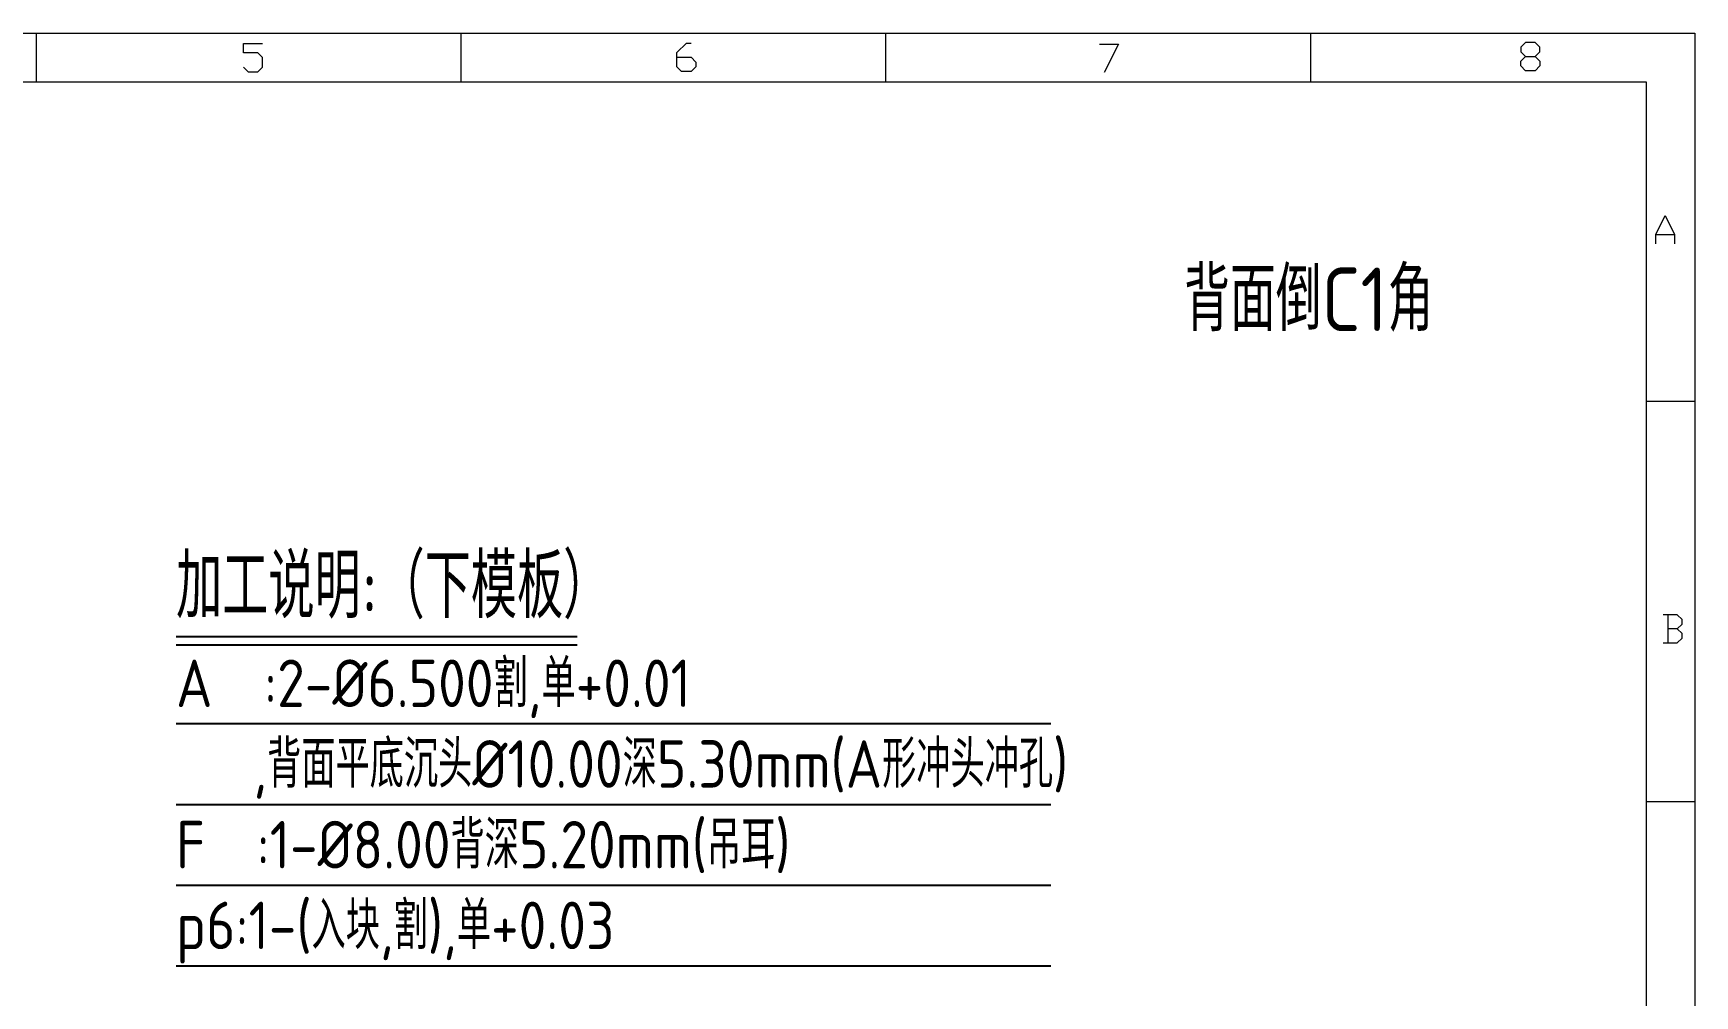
# Model space of a CAD drawing. Header units: millimetres. Extents: x 88508 to 142116, y -5268 to 20283.
# Drawn here: x 103432.4 to 103614.3, y -2931.2 to -2825.8 of the extents above; entities that cross this region are included whole.
import ezdxf
from ezdxf.enums import TextEntityAlignment as Align

# ---------------------------------------------------------------- set-up
doc = ezdxf.new("R2010")
doc.units = ezdxf.units.MM
doc.layers.add('TEXT', color=4, linetype='Continuous')
doc.styles.add('gbenor', font='gbenor.shx', dxfattribs={"bigfont": 'gbcbig.shx'})
doc.styles.add('GBENOR_', font='gbenor.shx', dxfattribs={"bigfont": 'gbcbig'})
doc.styles.add('TXT', font='txt.shx', dxfattribs={"width": 0.8, "bigfont": 'ctxt.shx'})

# ---------------------------------------------------------------- blocks, each defined once
blk = doc.blocks.new('U40')
at = {"color": 254, "lineweight": 18}
for p, q in [((0, 1783.5), (2530.2, 1783.5)), ((1265.1, 1783.5), (1265.1, 1746.5)), ((1589.1, 1783.5), (1589.1, 1746.5)), ((1913.1, 1783.5), (1913.1, 1746.5)), ((2237.1, 1783.5), (2237.1, 1746.5)), ((2530.2, 1783.5), (2530.2, 0)), ((37, 1746.5), (2493.2, 1746.5)), ((2493.2, 1746.5), (2493.2, 37)), ((2493.2, 1502.7), (2530.2, 1502.7)), ((2493.2, 1197.2), (2530.2, 1197.2))]:
    blk.add_line(p, q, dxfattribs=at)
at = {"color": 92, "lineweight": 18}
for points in [[(1423.4, 1757.7), (1427, 1754.1), (1434.2, 1754.1), (1437.8, 1757.7), (1437.8, 1764.9), (1434.2, 1768.5), (1423.4, 1768.5), (1423.4, 1775.7), (1437.8, 1775.7)], [(1753.9, 1765.1), (1764.7, 1765.1), (1768.3, 1761.5), (1768.3, 1757.9), (1764.7, 1754.3), (1757.5, 1754.3), (1753.9, 1757.9), (1753.9, 1768.7), (1761.1, 1775.9), (1764.7, 1775.9)], [(2076.2, 1775.2), (2090.6, 1775.2), (2079.8, 1753.6)], [(2408.4, 1765.7), (2412, 1762.1), (2412, 1758.5), (2408.4, 1754.9), (2401.2, 1754.9), (2397.6, 1758.5), (2397.6, 1762.1), (2401.2, 1765.7), (2408.4, 1765.7), (2412, 1769.3), (2412, 1772.9), (2408.4, 1776.5), (2401.2, 1776.5), (2397.6, 1772.9), (2397.6, 1769.3), (2401.2, 1765.7)], [(2500.4, 1622.8), (2500.4, 1630), (2507.6, 1644.4), (2514.8, 1630), (2514.8, 1622.8)], [(2500.4, 1630), (2514.8, 1630)], [(2516.9, 1329), (2520.5, 1332.6), (2520.5, 1336.2), (2516.9, 1339.8), (2506.1, 1339.8)], [(2509.7, 1339.8), (2509.7, 1318.2)], [(2506.1, 1318.2), (2516.9, 1318.2), (2520.5, 1321.8), (2520.5, 1325.4), (2516.9, 1329), (2509.7, 1329)]]:
    blk.add_lwpolyline(points, dxfattribs=at)
at = {"lineweight": 18, "style": 'GBENOR_'}
blk.add_attdef('文档路径', (2126, 386.9), '', height=17.8, dxfattribs=at)
at = {"lineweight": 20, "style": 'TXT'}
for tag, height, p in [('18-**-**', 16.3, (1866.6, 256.2)), ('客户名称', 16.1, (1741.1, 134, 0)), ('料厚:', 16.1, (1741.3, 93.2, 0))]:
    blk.add_attdef(tag, text='', height=height, dxfattribs=at).set_placement(p, align=Align.MIDDLE)
for tag, p, height in [('88888', (1850.9, 207.5), 14.9), ('材质:', (1691.2, 168, 0), 16.1), ('核准', (1869.4, 127.5, 0), 16.1), ('设计', (1868.8, 88.3, 0), 16.1), ('绘图', (1868.2, 49.1, 0), 16.1)]:
    blk.add_attdef(tag, p, '', height=height, dxfattribs=at)
for tag, p, height, width in [('3', (2234.7, 206.9), 15.8, 0.7), ('4', (2234.7, 167.4), 15.8, 0.7), ('核准日期', (2041.1, 124.2, 0), 16.1, 0.68), ('设计日期', (2041.1, 84.5, 0), 16.1, 0.68), ('1', (2251.9, 85.9), 14.6, 0.7), ('绘图日期', (2040.9, 46.4, 0), 16.1, 0.68), ('2', (2235, 49.2), 14.6, 0.7)]:
    blk.add_attdef(tag, p, '', height=height, dxfattribs=dict(at, width=width))

msp = doc.modelspace()

# ---------------------------------------------------------------- linework, layer by layer
at = {"layer": 'TEXT', "color": 3}
for p, q in [((103448.024, -2891.844), (103491.954, -2891.844)), ((103448.024, -2892.754), (103491.954, -2892.754)), ((103448.024, -2901.386), (103543.79, -2901.386)), ((103448.024, -2910.226), (103543.79, -2910.226)), ((103448.024, -2919.066), (103543.79, -2919.066)), ((103448.024, -2927.906), (103543.79, -2927.906))]:
    msp.add_line(p, q, dxfattribs=at)

# ---------------------------------------------------------------- block references
at = {"ltscale": 3, "xscale": 0.1435432913879779, "yscale": 0.1435432913879779, "zscale": 0.1435432913879779}
msp.add_blockref('U40', (103251.094, -3081.771), dxfattribs=at)

# ---------------------------------------------------------------- texts
at = {"layer": 'TEXT', "color": 4, "lineweight": 18, "style": 'gbenor'}
msp.add_text('背面倒C1角', height=6.9635, dxfattribs=at).set_placement((103558.391, -2858.394))
at = {"layer": 'TEXT', "color": 4, "style": 'gbenor'}
for s, height, p in [('加工说明:（下模板）', 7.02, (103448.024, -2889.842)), ('   ,背面平底沉头%%c10.00深5.30mm(A形冲头冲孔)', 5.2, (103448.024, -2908.406)), ('F  :1-%%c8.00背深5.20mm(吊耳)', 5.2, (103448.024, -2917.246))]:
    msp.add_text(s, height=height, dxfattribs=at).set_placement(p)
at = {"layer": 'TEXT', "color": 1, "style": 'gbenor'}
for s, p in [('A  :2-%%C6.500割,单+0.01', (103448.024, -2899.566)), ('p6:1-(入块,割),单+0.03', (103448.024, -2926.086))]:
    msp.add_text(s, height=5.2, dxfattribs=at).set_placement(p)

doc.saveas('drawing.dxf')
